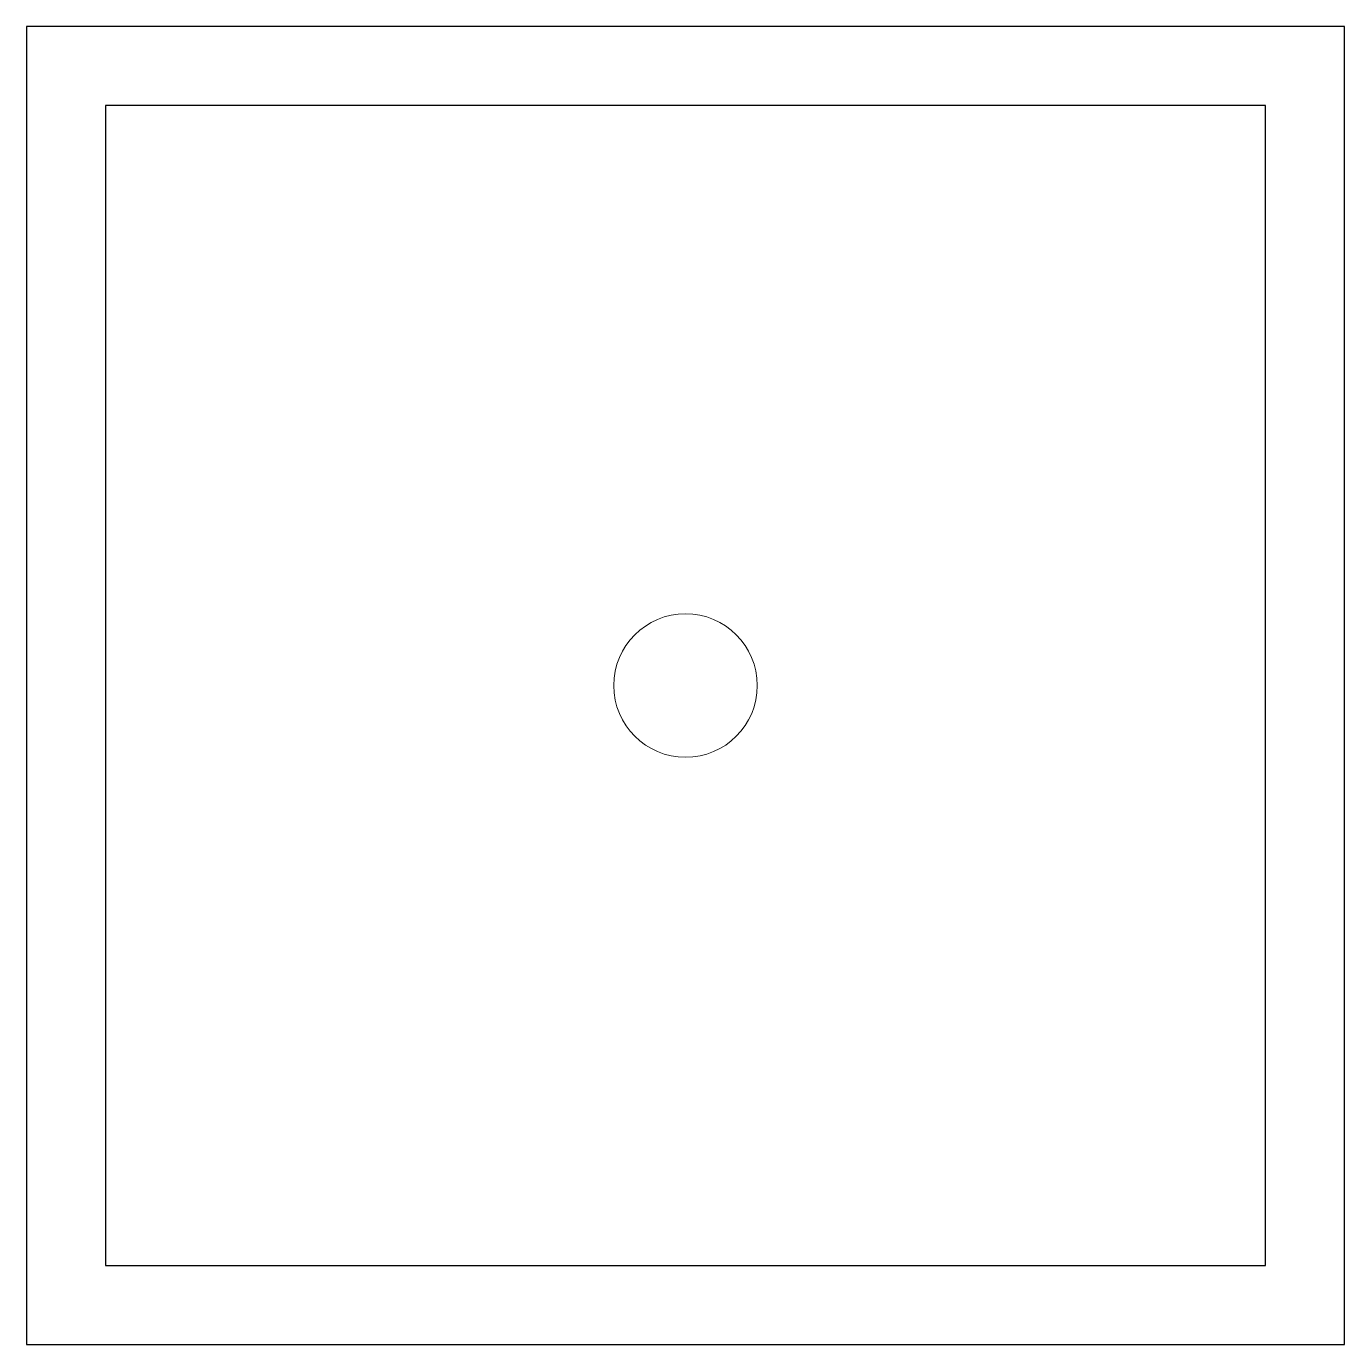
# Model space of a CAD drawing. Extents: x -0.67 to 0.67, y -0.67 to 0.67.
import ezdxf

# ---------------------------------------------------------------- set-up
doc = ezdxf.new("R2010")
doc.units = 0

msp = doc.modelspace()

# ---------------------------------------------------------------- linework, layer by layer
for p, q in [((-0.6665, 0.6684), (-0.6665, -0.6658)), ((0.6677, 0.6684), (-0.6665, 0.6684)), ((0.6677, -0.6658), (0.6677, 0.6684)), ((-0.5865, 0.5884), (-0.5865, -0.5857)), ((0.5876, 0.5884), (-0.5865, 0.5884)), ((0.5876, -0.5857), (0.5876, 0.5884)), ((-0.5865, -0.5857), (0.5876, -0.5857)), ((-0.6665, -0.6658), (0.6677, -0.6658))]:
    msp.add_line(p, q)
at = {"lineweight": 0}
msp.add_ellipse((0.0006, 0.0013), major_axis=(-0.0678, 0.0261), ratio=1, start_param=3.50961524534589, end_param=9.792800552525476, dxfattribs=at)

doc.saveas('drawing.dxf')
